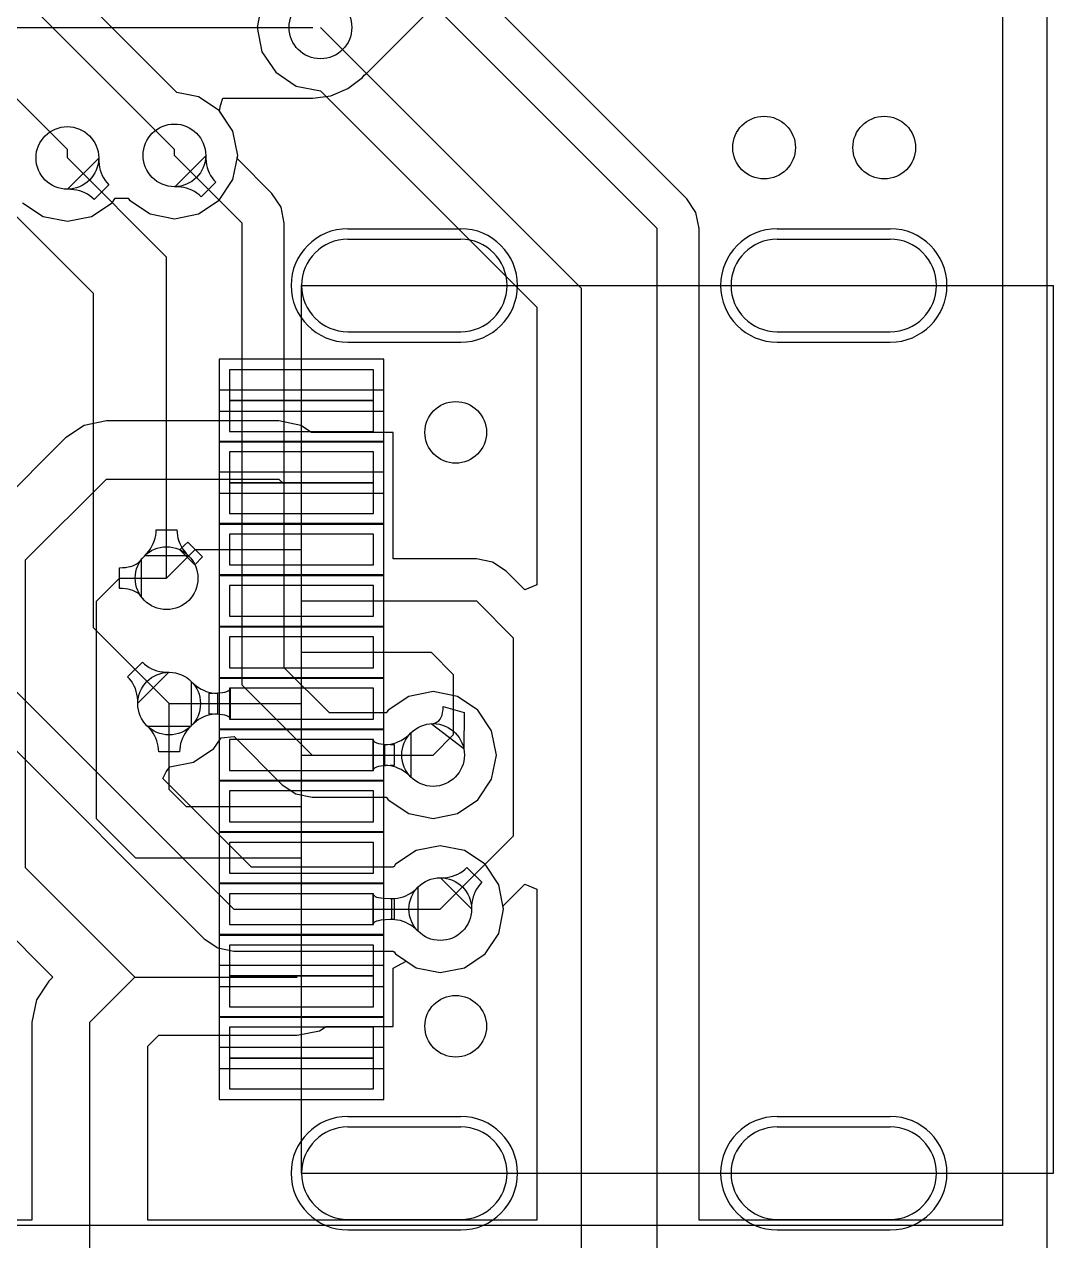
# Model space of a CAD drawing. Header units: millimetres. Extents: x 36 to 139, y 37 to 145.
# Drawn here: x 128.89 to 138.91, y 74.24 to 86.07 of the extents above; entities that cross this region are included whole.
import ezdxf

# ---------------------------------------------------------------- set-up
doc = ezdxf.new("R2010")
doc.units = ezdxf.units.MM
for name, color, linetype in [('BottomLayer', 5, 'Continuous'), ('BottomSolder', 6, 'Continuous'), ('KeepOutLayer', 6, 'Continuous'), ('MultiLayer', 9, 'Continuous'), ('TopLayer', 1, 'Continuous'), ('TopOverlay', 2, 'Continuous'), ('TopPaste', 8, 'Continuous'), ('TopSolder', 216, 'Continuous')]:
    doc.layers.add(name, color=color, linetype=linetype)

# ---------------------------------------------------------------- blocks, each defined once
blk = doc.blocks.new('TYPE_C3_0_18')
at = {"layer": 'BottomLayer'}
for p, q in [((-4.77, -0.45), (-4.77, -1.55)), ((-3.87, -0.45), (-3.87, -1.55)), ((3.87, -0.45), (3.87, -1.55)), ((4.77, -0.45), (4.77, -1.55)), ((-4.77, -4.63), (-4.77, -5.73)), ((-3.87, -4.63), (-3.87, -5.73)), ((3.87, -4.63), (3.87, -5.73)), ((4.77, -4.63), (4.77, -5.73))]:
    blk.add_line(p, q, dxfattribs=at)
for centre, start, end in [((-4.32, -0.45), 0, 180), ((4.32, -0.45), 0, 180), ((-4.32, -1.55), 180, 0), ((4.32, -1.55), 180, 0), ((-4.32, -4.63), 0, 180), ((4.32, -4.63), 0, 180), ((-4.32, -5.73), 180, 0), ((4.32, -5.73), 180, 0)]:
    blk.add_arc(centre, 0.45, start, end, dxfattribs=at)
at = {"layer": 'BottomSolder'}
for p, q in [((-4.872, -0.45), (-4.872, -1.55)), ((-3.768, -0.45), (-3.768, -1.55)), ((3.768, -0.45), (3.768, -1.55)), ((4.872, -0.45), (4.872, -1.55)), ((-4.872, -4.63), (-4.872, -5.73)), ((-3.768, -4.63), (-3.768, -5.73)), ((3.768, -4.63), (3.768, -5.73)), ((4.872, -4.63), (4.872, -5.73))]:
    blk.add_line(p, q, dxfattribs=at)
for centre, start, end in [((-4.32, -0.45), 0, 180), ((4.32, -0.45), 0, 180), ((-4.32, -1.55), 180, 0), ((4.32, -1.55), 180, 0), ((-4.32, -4.63), 0, 180), ((4.32, -4.63), 0, 180), ((-4.32, -5.73), 180, 0), ((4.32, -5.73), 180, 0)]:
    blk.add_arc(centre, 0.552, start, end, dxfattribs=at)
at = {"layer": 'KeepOutLayer'}
for centre in [(-2.89, -1.5), (2.89, -1.5)]:
    blk.add_circle(centre, 0.3, dxfattribs=at)
at = {"layer": 'MultiLayer'}
for p, q in [((-4.77, -0.45), (-4.77, -1.55)), ((-3.87, -0.45), (-3.87, -1.55)), ((3.87, -0.45), (3.87, -1.55)), ((4.77, -0.45), (4.77, -1.55)), ((-4.77, -4.63), (-4.77, -5.73)), ((-3.87, -4.63), (-3.87, -5.73)), ((3.87, -4.63), (3.87, -5.73)), ((4.77, -4.63), (4.77, -5.73))]:
    blk.add_line(p, q, dxfattribs=at)
for centre, start, end in [((-4.32, -0.45), 0, 180), ((4.32, -0.45), 0, 180), ((-4.32, -1.55), 180, 0), ((4.32, -1.55), 180, 0), ((-4.32, -4.63), 0, 180), ((4.32, -4.63), 0, 180), ((-4.32, -5.73), 180, 0), ((4.32, -5.73), 180, 0)]:
    blk.add_arc(centre, 0.45, start, end, dxfattribs=at)
at = {"layer": 'TopLayer'}
for p, q in [((-3.2, 0.7), (-3.5, 0.7)), ((-3.5, 0.7), (-3.5, -0.7)), ((-2.9, 0.7), (-3.2, 0.7)), ((-3.2, 0.7), (-3.2, -0.7)), ((-3.2, -0.7), (-3.2, 0.7)), ((-2.9, -0.7), (-2.9, 0.7)), ((-2.4, 0.7), (-2.7, 0.7)), ((-2.7, 0.7), (-2.7, -0.7)), ((-2.1, 0.7), (-2.4, 0.7)), ((-2.4, 0.7), (-2.4, -0.7)), ((-2.4, -0.7), (-2.4, 0.7)), ((-2.1, -0.7), (-2.1, 0.7)), ((-1.6, 0.7), (-1.9, 0.7)), ((-1.9, 0.7), (-1.9, -0.7)), ((-1.6, -0.7), (-1.6, 0.7)), ((-1.1, 0.7), (-1.4, 0.7)), ((-1.4, 0.7), (-1.4, -0.7)), ((-1.1, -0.7), (-1.1, 0.7)), ((-0.6, 0.7), (-0.9, 0.7)), ((-0.9, 0.7), (-0.9, -0.7)), ((-0.6, -0.7), (-0.6, 0.7)), ((-0.1, 0.7), (-0.4, 0.7)), ((-0.4, 0.7), (-0.4, -0.7)), ((-0.1, -0.7), (-0.1, 0.7)), ((0.4, 0.7), (0.1, 0.7)), ((0.1, 0.7), (0.1, -0.7)), ((0.4, -0.7), (0.4, 0.7)), ((0.9, 0.7), (0.6, 0.7)), ((0.6, 0.7), (0.6, -0.7)), ((0.9, -0.7), (0.9, 0.7)), ((1.4, 0.7), (1.1, 0.7)), ((1.1, 0.7), (1.1, -0.7)), ((1.4, -0.7), (1.4, 0.7)), ((1.9, 0.7), (1.6, 0.7)), ((1.6, 0.7), (1.6, -0.7)), ((1.9, -0.7), (1.9, 0.7)), ((2.4, 0.7), (2.1, 0.7)), ((2.1, 0.7), (2.1, -0.7)), ((2.7, 0.7), (2.4, 0.7)), ((2.4, 0.7), (2.4, -0.7)), ((2.4, -0.7), (2.4, 0.7)), ((2.7, -0.7), (2.7, 0.7)), ((3.2, 0.7), (2.9, 0.7)), ((2.9, 0.7), (2.9, -0.7)), ((3.5, 0.7), (3.2, 0.7)), ((3.2, 0.7), (3.2, -0.7)), ((3.2, -0.7), (3.2, 0.7)), ((3.5, -0.7), (3.5, 0.7)), ((-4.77, -0.45), (-4.77, -1.55)), ((-3.87, -0.45), (-3.87, -1.55)), ((3.87, -0.45), (3.87, -1.55)), ((4.77, -0.45), (4.77, -1.55)), ((-3.5, -0.7), (-3.2, -0.7)), ((-3.2, -0.7), (-2.9, -0.7)), ((-2.7, -0.7), (-2.4, -0.7)), ((-2.4, -0.7), (-2.1, -0.7)), ((-1.9, -0.7), (-1.6, -0.7)), ((-1.4, -0.7), (-1.1, -0.7)), ((-0.9, -0.7), (-0.6, -0.7)), ((-0.4, -0.7), (-0.1, -0.7)), ((0.1, -0.7), (0.4, -0.7)), ((0.6, -0.7), (0.9, -0.7)), ((1.1, -0.7), (1.4, -0.7)), ((1.6, -0.7), (1.9, -0.7)), ((2.1, -0.7), (2.4, -0.7)), ((2.4, -0.7), (2.7, -0.7)), ((2.9, -0.7), (3.2, -0.7)), ((3.2, -0.7), (3.5, -0.7)), ((-4.77, -4.63), (-4.77, -5.73)), ((-3.87, -4.63), (-3.87, -5.73)), ((3.87, -4.63), (3.87, -5.73)), ((4.77, -4.63), (4.77, -5.73))]:
    blk.add_line(p, q, dxfattribs=at)
for centre, start, end in [((-4.32, -0.45), 0, 180), ((4.32, -0.45), 0, 180), ((-4.32, -1.55), 180, 0), ((4.32, -1.55), 180, 0), ((-4.32, -4.63), 0, 180), ((4.32, -4.63), 0, 180), ((-4.32, -5.73), 180, 0), ((4.32, -5.73), 180, 0)]:
    blk.add_arc(centre, 0.45, start, end, dxfattribs=at)
at = {"layer": 'TopOverlay'}
for p, q in [((-4.32, 0), (-4.32, -7.32)), ((-4.32, 0), (4.32, 0)), ((4.32, 0), (4.32, -7.32)), ((-4.32, -7.32), (4.32, -7.32))]:
    blk.add_line(p, q, dxfattribs=at)
at = {"layer": 'TopPaste'}
for p, q in [((-3.2, 0.7), (-3.5, 0.7)), ((-3.5, 0.7), (-3.5, -0.7)), ((-2.9, 0.7), (-3.2, 0.7)), ((-3.2, 0.7), (-3.2, -0.7)), ((-3.2, -0.7), (-3.2, 0.7)), ((-2.9, -0.7), (-2.9, 0.7)), ((-2.4, 0.7), (-2.7, 0.7)), ((-2.7, 0.7), (-2.7, -0.7)), ((-2.1, 0.7), (-2.4, 0.7)), ((-2.4, 0.7), (-2.4, -0.7)), ((-2.4, -0.7), (-2.4, 0.7)), ((-2.1, -0.7), (-2.1, 0.7)), ((-1.6, 0.7), (-1.9, 0.7)), ((-1.9, 0.7), (-1.9, -0.7)), ((-1.6, -0.7), (-1.6, 0.7)), ((-1.1, 0.7), (-1.4, 0.7)), ((-1.4, 0.7), (-1.4, -0.7)), ((-1.1, -0.7), (-1.1, 0.7)), ((-0.6, 0.7), (-0.9, 0.7)), ((-0.9, 0.7), (-0.9, -0.7)), ((-0.6, -0.7), (-0.6, 0.7)), ((-0.1, 0.7), (-0.4, 0.7)), ((-0.4, 0.7), (-0.4, -0.7)), ((-0.1, -0.7), (-0.1, 0.7)), ((0.4, 0.7), (0.1, 0.7)), ((0.1, 0.7), (0.1, -0.7)), ((0.4, -0.7), (0.4, 0.7)), ((0.9, 0.7), (0.6, 0.7)), ((0.6, 0.7), (0.6, -0.7)), ((0.9, -0.7), (0.9, 0.7)), ((1.4, 0.7), (1.1, 0.7)), ((1.1, 0.7), (1.1, -0.7)), ((1.4, -0.7), (1.4, 0.7)), ((1.9, 0.7), (1.6, 0.7)), ((1.6, 0.7), (1.6, -0.7)), ((1.9, -0.7), (1.9, 0.7)), ((2.4, 0.7), (2.1, 0.7)), ((2.1, 0.7), (2.1, -0.7)), ((2.7, 0.7), (2.4, 0.7)), ((2.4, 0.7), (2.4, -0.7)), ((2.4, -0.7), (2.4, 0.7)), ((2.7, -0.7), (2.7, 0.7)), ((3.2, 0.7), (2.9, 0.7)), ((2.9, 0.7), (2.9, -0.7)), ((3.5, 0.7), (3.2, 0.7)), ((3.2, 0.7), (3.2, -0.7)), ((3.2, -0.7), (3.2, 0.7)), ((3.5, -0.7), (3.5, 0.7)), ((-3.5, -0.7), (-3.2, -0.7)), ((-3.2, -0.7), (-2.9, -0.7)), ((-2.7, -0.7), (-2.4, -0.7)), ((-2.4, -0.7), (-2.1, -0.7)), ((-1.9, -0.7), (-1.6, -0.7)), ((-1.4, -0.7), (-1.1, -0.7)), ((-0.9, -0.7), (-0.6, -0.7)), ((-0.4, -0.7), (-0.1, -0.7)), ((0.1, -0.7), (0.4, -0.7)), ((0.6, -0.7), (0.9, -0.7)), ((1.1, -0.7), (1.4, -0.7)), ((1.6, -0.7), (1.9, -0.7)), ((2.1, -0.7), (2.4, -0.7)), ((2.4, -0.7), (2.7, -0.7)), ((2.9, -0.7), (3.2, -0.7)), ((3.2, -0.7), (3.5, -0.7))]:
    blk.add_line(p, q, dxfattribs=at)
at = {"layer": 'TopSolder'}
for p, q in [((-3.098, 0.802), (-3.602, 0.802)), ((-3.602, 0.802), (-3.602, -0.802)), ((-2.798, 0.802), (-3.302, 0.802)), ((-3.302, 0.802), (-3.302, -0.802)), ((-3.098, -0.802), (-3.098, 0.802)), ((-2.298, 0.802), (-2.802, 0.802)), ((-2.802, 0.802), (-2.802, -0.802)), ((-2.798, -0.802), (-2.798, 0.802)), ((-1.998, 0.802), (-2.502, 0.802)), ((-2.502, 0.802), (-2.502, -0.802)), ((-2.298, -0.802), (-2.298, 0.802)), ((-1.498, 0.802), (-2.002, 0.802)), ((-2.002, 0.802), (-2.002, -0.802)), ((-1.998, -0.802), (-1.998, 0.802)), ((-0.998, 0.802), (-1.502, 0.802)), ((-1.502, 0.802), (-1.502, -0.802)), ((-1.498, -0.802), (-1.498, 0.802)), ((-0.498, 0.802), (-1.002, 0.802)), ((-1.002, 0.802), (-1.002, -0.802)), ((-0.998, -0.802), (-0.998, 0.802)), ((0.002, 0.802), (-0.502, 0.802)), ((-0.502, 0.802), (-0.502, -0.802)), ((-0.498, -0.802), (-0.498, 0.802)), ((0.502, 0.802), (-0.002, 0.802)), ((-0.002, 0.802), (-0.002, -0.802)), ((0.002, -0.802), (0.002, 0.802)), ((1.002, 0.802), (0.498, 0.802)), ((0.498, 0.802), (0.498, -0.802)), ((0.502, -0.802), (0.502, 0.802)), ((1.502, 0.802), (0.998, 0.802)), ((0.998, 0.802), (0.998, -0.802)), ((1.002, -0.802), (1.002, 0.802)), ((2.002, 0.802), (1.498, 0.802)), ((1.498, 0.802), (1.498, -0.802)), ((1.502, -0.802), (1.502, 0.802)), ((2.502, 0.802), (1.998, 0.802)), ((1.998, 0.802), (1.998, -0.802)), ((2.002, -0.802), (2.002, 0.802)), ((2.802, 0.802), (2.298, 0.802)), ((2.298, 0.802), (2.298, -0.802)), ((2.502, -0.802), (2.502, 0.802)), ((3.302, 0.802), (2.798, 0.802)), ((2.798, 0.802), (2.798, -0.802)), ((2.802, -0.802), (2.802, 0.802)), ((3.602, 0.802), (3.098, 0.802)), ((3.098, 0.802), (3.098, -0.802)), ((3.302, -0.802), (3.302, 0.802)), ((3.602, -0.802), (3.602, 0.802)), ((-4.872, -0.45), (-4.872, -1.55)), ((-3.768, -0.45), (-3.768, -1.55)), ((3.768, -0.45), (3.768, -1.55)), ((4.872, -0.45), (4.872, -1.55)), ((-3.602, -0.802), (-3.098, -0.802)), ((-3.302, -0.802), (-2.798, -0.802)), ((-2.802, -0.802), (-2.298, -0.802)), ((-2.502, -0.802), (-1.998, -0.802)), ((-2.002, -0.802), (-1.498, -0.802)), ((-1.502, -0.802), (-0.998, -0.802)), ((-1.002, -0.802), (-0.498, -0.802)), ((-0.502, -0.802), (0.002, -0.802)), ((-0.002, -0.802), (0.502, -0.802)), ((0.498, -0.802), (1.002, -0.802)), ((0.998, -0.802), (1.502, -0.802)), ((1.498, -0.802), (2.002, -0.802)), ((1.998, -0.802), (2.502, -0.802)), ((2.298, -0.802), (2.802, -0.802)), ((2.798, -0.802), (3.302, -0.802)), ((3.098, -0.802), (3.602, -0.802)), ((-4.872, -4.63), (-4.872, -5.73)), ((-3.768, -4.63), (-3.768, -5.73)), ((3.768, -4.63), (3.768, -5.73)), ((4.872, -4.63), (4.872, -5.73))]:
    blk.add_line(p, q, dxfattribs=at)
for centre, start, end in [((-4.32, -0.45), 0, 180), ((4.32, -0.45), 0, 180), ((-4.32, -1.55), 180, 0), ((4.32, -1.55), 180, 0), ((-4.32, -4.63), 0, 180), ((4.32, -4.63), 0, 180), ((-4.32, -5.73), 180, 0), ((4.32, -5.73), 180, 0)]:
    blk.add_arc(centre, 0.552, start, end, dxfattribs=at)

msp = doc.modelspace()

# ---------------------------------------------------------------- linework, layer by layer
at = {"layer": 'BottomLayer'}
for p, q in [((138.413, 92.292), (138.413, 74.385)), ((132.223, 85.596), (134.09, 87.463)), ((123.342, 86.044), (131.699, 86.044)), ((132.201, 85.579), (132.223, 85.596)), ((132.042, 85.449), (132.185, 85.558)), ((132.185, 85.558), (132.201, 85.579)), ((130.803, 85.283), (130.825, 85.357)), ((130.825, 85.357), (131.699, 85.357)), ((131.699, 85.357), (131.877, 85.38)), ((131.877, 85.38), (132.042, 85.449)), ((130.792, 85.23), (130.803, 85.283)), ((130.923, 85.035), (130.792, 85.23)), ((130.969, 84.799), (130.923, 85.035)), ((128.245, 84.774), (129.565, 83.453)), ((129.311, 84.774), (130.277, 83.808)), ((129.314, 84.469), (129.616, 84.771)), ((129.616, 84.771), (129.617, 84.74)), ((130.353, 84.799), (131.013, 84.139)), ((130.356, 84.494), (130.658, 84.796)), ((130.658, 84.796), (130.658, 84.765)), ((130.658, 84.765), (130.661, 84.736)), ((130.965, 84.775), (130.969, 84.799)), ((130.965, 84.77), (130.965, 84.775)), ((130.966, 84.766), (130.965, 84.77)), ((130.967, 84.764), (130.966, 84.766)), ((131.303, 84.428), (130.967, 84.764)), ((130.967, 84.764), (130.967, 84.764)), ((129.617, 84.74), (129.62, 84.71)), ((129.62, 84.71), (129.624, 84.682)), ((129.624, 84.682), (129.631, 84.654)), ((129.631, 84.654), (129.64, 84.628)), ((130.661, 84.736), (130.666, 84.707)), ((130.666, 84.707), (130.673, 84.68)), ((130.673, 84.68), (130.682, 84.653)), ((130.682, 84.653), (130.693, 84.628)), ((129.64, 84.628), (129.651, 84.603)), ((129.651, 84.603), (129.664, 84.579)), ((129.664, 84.579), (129.679, 84.556)), ((129.679, 84.556), (129.697, 84.534)), ((129.697, 84.534), (129.716, 84.513)), ((130.757, 84.538), (130.613, 84.395)), ((130.693, 84.628), (130.706, 84.604)), ((130.706, 84.604), (130.721, 84.581)), ((130.721, 84.581), (130.738, 84.559)), ((130.738, 84.559), (130.757, 84.538)), ((129.345, 84.468), (129.314, 84.469)), ((129.375, 84.465), (129.345, 84.468)), ((129.403, 84.461), (129.375, 84.465)), ((129.431, 84.454), (129.403, 84.461)), ((129.457, 84.445), (129.431, 84.454)), ((129.482, 84.434), (129.457, 84.445)), ((129.506, 84.421), (129.482, 84.434)), ((129.529, 84.406), (129.506, 84.421)), ((129.716, 84.513), (129.572, 84.369)), ((130.387, 84.494), (130.356, 84.494)), ((130.416, 84.491), (130.387, 84.494)), ((130.445, 84.486), (130.416, 84.491)), ((130.472, 84.479), (130.445, 84.486)), ((130.498, 84.47), (130.472, 84.479)), ((130.524, 84.459), (130.498, 84.47)), ((130.548, 84.446), (130.524, 84.459)), ((130.571, 84.431), (130.548, 84.446)), ((130.593, 84.414), (130.571, 84.431)), ((130.613, 84.395), (130.593, 84.414)), ((131.392, 84.295), (131.303, 84.428)), ((129.551, 84.388), (129.529, 84.406)), ((129.572, 84.369), (129.551, 84.388)), ((131.423, 84.139), (131.392, 84.295)), ((131.013, 79.643), (131.013, 84.139)), ((131.423, 79.812), (131.423, 84.139)), ((130.277, 80.684), (130.277, 83.808)), ((129.565, 80.2), (129.565, 83.453)), ((130.165, 81.072), (130.171, 81.099)), ((130.171, 81.099), (130.174, 81.126)), ((130.174, 81.126), (130.175, 81.154)), ((130.175, 81.154), (130.378, 81.154)), ((130.378, 81.154), (130.379, 81.126)), ((130.379, 81.126), (130.383, 81.099)), ((130.383, 81.099), (130.388, 81.072)), ((130.12, 80.971), (130.135, 80.995)), ((130.135, 80.995), (130.147, 81.02)), ((130.147, 81.02), (130.157, 81.045)), ((130.157, 81.045), (130.165, 81.072)), ((130.388, 81.072), (130.396, 81.045)), ((130.396, 81.045), (130.406, 81.02)), ((130.406, 81.02), (130.418, 80.995)), ((130.418, 80.995), (130.433, 80.971)), ((130.063, 80.902), (130.084, 80.924)), ((130.49, 80.902), (130.063, 80.902)), ((130.084, 80.924), (130.103, 80.947)), ((130.103, 80.947), (130.12, 80.971)), ((130.433, 80.971), (130.45, 80.947)), ((130.45, 80.947), (130.469, 80.924)), ((130.469, 80.924), (130.49, 80.902)), ((129.565, 80.2), (130.302, 79.463)), ((129.898, 79.724), (130.041, 79.867)), ((130.041, 79.867), (130.062, 79.848)), ((130.062, 79.848), (130.084, 79.831)), ((130.084, 79.831), (130.107, 79.816)), ((130.107, 79.816), (130.131, 79.803)), ((130.131, 79.803), (130.156, 79.792)), ((130.156, 79.792), (130.183, 79.783)), ((131.863, 79.372), (131.423, 79.812)), ((129.917, 79.703), (129.898, 79.724)), ((129.934, 79.681), (129.917, 79.703)), ((129.949, 79.658), (129.934, 79.681)), ((130.299, 79.768), (129.997, 79.466)), ((130.183, 79.783), (130.21, 79.776)), ((130.21, 79.776), (130.239, 79.771)), ((130.239, 79.771), (130.268, 79.768)), ((130.268, 79.768), (130.299, 79.768)), ((128.778, 79.617), (130.932, 77.463)), ((129.962, 79.634), (129.949, 79.658)), ((129.973, 79.609), (129.962, 79.634)), ((129.982, 79.582), (129.973, 79.609)), ((129.989, 79.555), (129.982, 79.582)), ((129.994, 79.526), (129.989, 79.555)), ((131.013, 79.643), (131.693, 78.963)), ((132.871, 79.58), (132.635, 79.533)), ((133.107, 79.533), (132.871, 79.58)), ((129.997, 79.497), (129.994, 79.526)), ((129.997, 79.466), (129.997, 79.497)), ((132.635, 79.533), (132.435, 79.399)), ((133.307, 79.399), (133.107, 79.533)), ((128.488, 79.328), (130.643, 77.173)), ((132.411, 79.372), (131.863, 79.372)), ((132.413, 79.374), (132.411, 79.373)), ((132.411, 79.373), (132.411, 79.372)), ((132.417, 79.376), (132.413, 79.374)), ((132.421, 79.379), (132.417, 79.376)), ((132.435, 79.399), (132.421, 79.379)), ((133.44, 79.199), (133.307, 79.399)), ((133.487, 78.963), (133.44, 79.199)), ((130.738, 79.027), (130.807, 79.131)), ((130.807, 79.131), (130.934, 79.143)), ((130.934, 79.143), (131.403, 78.673)), ((132.483, 79.075), (132.509, 79.082)), ((132.509, 79.082), (132.535, 79.093)), ((132.535, 79.093), (132.56, 79.105)), ((132.56, 79.105), (132.584, 79.119)), ((132.584, 79.119), (132.608, 79.136)), ((132.608, 79.136), (132.631, 79.155)), ((132.631, 79.155), (132.653, 79.176)), ((132.653, 79.176), (132.653, 78.75)), ((130.538, 78.893), (130.738, 79.027)), ((131.693, 78.963), (132.871, 78.963)), ((132.4, 79.065), (132.429, 79.066)), ((132.4, 78.861), (132.4, 79.065)), ((132.429, 79.066), (132.456, 79.069)), ((132.456, 79.069), (132.483, 79.075)), ((133.44, 78.727), (133.487, 78.963)), ((130.273, 78.798), (130.307, 78.847)), ((130.307, 78.847), (130.538, 78.893)), ((132.429, 78.86), (132.4, 78.861)), ((132.456, 78.857), (132.429, 78.86)), ((132.483, 78.851), (132.456, 78.857)), ((132.509, 78.844), (132.483, 78.851)), ((132.535, 78.833), (132.509, 78.844)), ((130.24, 78.735), (130.273, 78.798)), ((131.102, 77.872), (130.24, 78.735)), ((132.56, 78.821), (132.535, 78.833)), ((132.584, 78.807), (132.56, 78.821)), ((132.608, 78.79), (132.584, 78.807)), ((132.631, 78.771), (132.608, 78.79)), ((132.653, 78.75), (132.631, 78.771)), ((133.307, 78.527), (133.44, 78.727)), ((131.403, 78.673), (131.536, 78.585)), ((131.536, 78.585), (131.693, 78.554)), ((131.693, 78.554), (132.411, 78.554)), ((132.411, 78.554), (132.411, 78.553)), ((132.411, 78.553), (132.413, 78.552)), ((132.413, 78.552), (132.417, 78.55)), ((132.417, 78.55), (132.421, 78.547)), ((132.421, 78.547), (132.435, 78.527)), ((132.435, 78.527), (132.635, 78.393)), ((133.107, 78.393), (133.307, 78.527)), ((132.635, 78.393), (132.871, 78.346)), ((132.871, 78.346), (133.107, 78.393)), ((132.705, 78.033), (132.505, 77.899)), ((132.941, 78.08), (132.705, 78.033)), ((133.177, 78.033), (132.941, 78.08)), ((133.377, 77.899), (133.177, 78.033)), ((132.505, 77.899), (132.491, 77.879)), ((133.511, 77.699), (133.377, 77.899)), ((132.481, 77.872), (131.102, 77.872)), ((132.484, 77.874), (132.481, 77.873)), ((132.481, 77.873), (132.481, 77.872)), ((132.487, 77.876), (132.484, 77.874)), ((132.491, 77.879), (132.487, 77.876)), ((132.701, 77.655), (132.723, 77.676)), ((132.723, 77.676), (132.723, 77.25)), ((133.557, 77.463), (133.511, 77.699)), ((132.471, 77.565), (132.499, 77.566)), ((132.471, 77.361), (132.471, 77.565)), ((132.499, 77.566), (132.526, 77.569)), ((132.526, 77.569), (132.553, 77.575)), ((132.553, 77.575), (132.58, 77.582)), ((132.58, 77.582), (132.605, 77.593)), ((132.605, 77.593), (132.63, 77.605)), ((132.63, 77.605), (132.654, 77.619)), ((132.654, 77.619), (132.678, 77.636)), ((132.678, 77.636), (132.701, 77.655)), ((130.932, 77.463), (132.941, 77.463)), ((133.511, 77.227), (133.557, 77.463)), ((132.499, 77.36), (132.471, 77.361)), ((132.526, 77.357), (132.499, 77.36)), ((132.553, 77.351), (132.526, 77.357)), ((132.58, 77.344), (132.553, 77.351)), ((132.605, 77.333), (132.58, 77.344)), ((132.63, 77.321), (132.605, 77.333)), ((132.654, 77.307), (132.63, 77.321)), ((132.678, 77.29), (132.654, 77.307)), ((132.701, 77.271), (132.678, 77.29)), ((132.723, 77.25), (132.701, 77.271)), ((133.377, 77.027), (133.511, 77.227)), ((130.643, 77.173), (130.776, 77.085)), ((130.776, 77.085), (130.932, 77.054)), ((130.932, 77.054), (132.481, 77.054)), ((132.481, 77.054), (132.481, 77.053)), ((132.481, 77.053), (132.484, 77.052)), ((132.484, 77.052), (132.487, 77.05)), ((132.487, 77.05), (132.491, 77.047)), ((132.491, 77.047), (132.505, 77.027)), ((132.505, 77.027), (132.705, 76.893)), ((133.177, 76.893), (133.377, 77.027)), ((132.705, 76.893), (132.941, 76.846)), ((132.941, 76.846), (133.177, 76.893)), ((138.413, 74.385), (123.52, 74.385))]:
    msp.add_line(p, q, dxfattribs=at)
for centre in [(131.775, 86.044), (136.093, 84.875), (137.262, 84.875), (129.311, 84.774), (130.353, 84.799), (130.277, 80.684), (130.302, 79.463), (132.871, 78.963), (132.941, 77.463)]:
    msp.add_circle(centre, 0.305, dxfattribs=at)
at = {"layer": 'KeepOutLayer'}
msp.add_line((138.848, 44.921), (138.848, 129.921), dxfattribs=at)
at = {"layer": 'MultiLayer'}
for centre in [(131.775, 86.044), (136.093, 84.875), (137.262, 84.875), (129.311, 84.774), (130.353, 84.799), (130.277, 80.684), (130.302, 79.463), (132.871, 78.963), (132.941, 77.463)]:
    msp.add_circle(centre, 0.305, dxfattribs=at)
at = {"layer": 'TopLayer'}
for p, q in [((138.413, 89.852), (138.413, 74.437)), ((135.341, 84.377), (132.37, 87.349)), ((132.08, 87.06), (135.052, 84.088)), ((128.68, 86.53), (130.353, 84.857)), ((130.378, 85.411), (129.256, 86.533)), ((131.205, 86.28), (131.159, 86.044)), ((128.125, 86.044), (129.311, 84.857)), ((131.159, 86.044), (131.205, 85.808)), ((131.775, 86.044), (134.315, 83.504)), ((131.205, 85.808), (131.339, 85.608)), ((131.339, 85.608), (131.539, 85.474)), ((131.539, 85.474), (131.775, 85.427)), ((130.589, 85.369), (130.378, 85.411)), ((130.789, 85.235), (130.589, 85.369)), ((131.775, 85.427), (131.776, 85.427)), ((131.776, 85.427), (133.88, 83.323)), ((130.923, 85.035), (130.789, 85.235)), ((130.969, 84.799), (130.923, 85.035)), ((129.311, 84.774), (129.311, 84.857)), ((130.353, 84.799), (130.353, 84.857)), ((130.923, 84.563), (130.969, 84.799)), ((130.789, 84.363), (130.923, 84.563)), ((128.875, 84.338), (129.075, 84.204)), ((129.547, 84.204), (129.747, 84.338)), ((129.747, 84.338), (129.777, 84.382)), ((129.777, 84.382), (129.904, 84.382)), ((129.904, 84.382), (129.917, 84.363)), ((129.917, 84.363), (130.117, 84.229)), ((130.589, 84.229), (130.789, 84.363)), ((135.43, 84.244), (135.341, 84.377)), ((129.075, 84.204), (129.311, 84.157)), ((129.311, 84.157), (129.547, 84.204)), ((130.117, 84.229), (130.353, 84.182)), ((130.353, 84.182), (130.589, 84.229)), ((135.461, 84.088), (135.43, 84.244)), ((135.052, 72.556), (135.052, 84.088)), ((135.461, 74.437), (135.461, 84.088)), ((134.315, 72.34), (134.315, 83.504)), ((133.88, 83.323), (133.88, 80.62)), ((129.476, 82.171), (129.293, 82.049)), ((129.692, 82.214), (129.476, 82.171)), ((131.369, 82.214), (129.692, 82.214)), ((129.692, 82.214), (129.692, 82.214)), ((131.585, 82.171), (131.369, 82.214)), ((131.369, 82.214), (131.369, 82.214)), ((131.686, 82.103), (131.585, 82.171)), ((129.293, 82.049), (128.506, 81.261)), ((129.293, 82.049), (129.293, 82.049)), ((132.482, 82.103), (131.686, 82.103)), ((132.482, 80.872), (132.482, 82.103)), ((128.905, 80.862), (129.692, 81.649)), ((129.692, 81.649), (131.369, 81.649)), ((131.369, 81.649), (131.42, 81.599)), ((130.413, 80.967), (130.456, 81.008)), ((130.456, 81.008), (130.484, 81.035)), ((130.484, 81.035), (130.627, 80.891)), ((128.905, 77.865), (128.905, 80.862)), ((130.017, 80.848), (130.029, 80.862)), ((130.029, 80.862), (130.029, 80.506)), ((130.277, 80.684), (130.555, 80.963)), ((130.553, 80.813), (130.405, 80.961)), ((130.405, 80.961), (130.407, 80.961)), ((130.407, 80.961), (130.409, 80.963)), ((130.409, 80.963), (130.413, 80.967)), ((130.627, 80.891), (130.553, 80.813)), ((130.555, 80.963), (131.591, 80.963)), ((133.292, 80.872), (132.482, 80.872)), ((133.448, 80.841), (133.292, 80.872)), ((129.819, 80.786), (129.849, 80.787)), ((129.819, 80.583), (129.819, 80.786)), ((129.849, 80.787), (129.877, 80.789)), ((129.877, 80.789), (129.903, 80.793)), ((129.903, 80.793), (129.927, 80.798)), ((129.927, 80.798), (129.949, 80.805)), ((129.949, 80.805), (129.969, 80.813)), ((129.969, 80.813), (129.987, 80.823)), ((129.987, 80.823), (130.003, 80.835)), ((130.003, 80.835), (130.017, 80.848)), ((133.581, 80.753), (133.448, 80.841)), ((133.763, 80.571), (133.581, 80.753)), ((129.596, 80.46), (129.819, 80.684)), ((129.819, 80.684), (130.277, 80.684)), ((133.88, 80.62), (133.763, 80.571)), ((129.849, 80.582), (129.819, 80.583)), ((129.877, 80.58), (129.849, 80.582)), ((129.903, 80.576), (129.877, 80.58)), ((129.927, 80.57), (129.903, 80.576)), ((129.949, 80.564), (129.927, 80.57)), ((129.969, 80.555), (129.949, 80.564)), ((129.987, 80.545), (129.969, 80.555)), ((130.003, 80.534), (129.987, 80.545)), ((130.017, 80.521), (130.003, 80.534)), ((130.029, 80.506), (130.017, 80.521)), ((129.596, 78.343), (129.596, 80.46)), ((131.591, 80.463), (133.292, 80.463)), ((133.292, 80.463), (133.655, 80.1)), ((133.655, 78.177), (133.655, 80.1)), ((131.591, 79.963), (132.852, 79.963)), ((132.852, 79.963), (133.071, 79.744)), ((130.52, 79.25), (130.52, 79.676)), ((130.52, 79.676), (130.542, 79.655)), ((133.071, 79.163), (133.071, 79.744)), ((130.542, 79.655), (130.565, 79.636)), ((130.565, 79.636), (130.588, 79.619)), ((130.588, 79.619), (130.613, 79.605)), ((130.613, 79.605), (130.638, 79.593)), ((130.638, 79.593), (130.663, 79.582)), ((130.663, 79.582), (130.689, 79.575)), ((130.689, 79.575), (130.716, 79.569)), ((130.691, 79.361), (130.691, 79.565)), ((130.691, 79.565), (130.73, 79.565)), ((130.716, 79.569), (130.744, 79.566)), ((130.73, 79.565), (130.821, 79.572)), ((130.744, 79.566), (130.772, 79.565)), ((130.772, 79.565), (130.772, 79.361)), ((130.821, 79.572), (130.844, 79.576)), ((130.844, 79.576), (130.862, 79.581)), ((130.862, 79.581), (130.876, 79.587)), ((130.876, 79.587), (130.886, 79.594)), ((130.886, 79.594), (130.893, 79.601)), ((130.893, 79.601), (130.895, 79.61)), ((130.895, 79.61), (130.895, 79.316)), ((130.302, 78.627), (130.302, 79.463)), ((130.302, 79.463), (131.591, 79.463)), ((132.968, 79.404), (132.969, 79.434)), ((132.969, 79.434), (133.172, 79.376)), ((130.613, 79.321), (130.588, 79.307)), ((130.638, 79.333), (130.613, 79.321)), ((130.663, 79.344), (130.638, 79.333)), ((130.689, 79.351), (130.663, 79.344)), ((130.716, 79.357), (130.689, 79.351)), ((130.73, 79.361), (130.691, 79.361)), ((130.744, 79.36), (130.716, 79.357)), ((130.795, 79.357), (130.73, 79.361)), ((130.772, 79.361), (130.744, 79.36)), ((130.821, 79.354), (130.795, 79.357)), ((130.844, 79.35), (130.821, 79.354)), ((130.862, 79.345), (130.844, 79.35)), ((130.876, 79.339), (130.862, 79.345)), ((130.886, 79.332), (130.876, 79.339)), ((130.893, 79.325), (130.886, 79.332)), ((130.895, 79.316), (130.893, 79.325)), ((132.94, 79.313), (132.95, 79.331)), ((132.95, 79.331), (132.959, 79.352)), ((132.959, 79.352), (132.964, 79.376)), ((132.964, 79.376), (132.968, 79.404)), ((133.172, 79.376), (133.17, 79.022)), ((130.11, 79.223), (130.089, 79.245)), ((130.089, 79.245), (130.515, 79.245)), ((130.129, 79.2), (130.11, 79.223)), ((130.146, 79.177), (130.129, 79.2)), ((130.475, 79.2), (130.458, 79.177)), ((130.494, 79.223), (130.475, 79.2)), ((130.515, 79.245), (130.494, 79.223)), ((130.542, 79.271), (130.52, 79.25)), ((130.565, 79.29), (130.542, 79.271)), ((130.588, 79.307), (130.565, 79.29)), ((132.852, 79.267), (132.875, 79.27)), ((133.17, 79.022), (132.852, 79.267)), ((132.875, 79.27), (132.894, 79.276)), ((132.894, 79.276), (132.912, 79.285)), ((132.912, 79.285), (132.927, 79.297)), ((132.927, 79.297), (132.94, 79.313)), ((130.16, 79.152), (130.146, 79.177)), ((130.172, 79.127), (130.16, 79.152)), ((130.183, 79.102), (130.172, 79.127)), ((130.19, 79.076), (130.183, 79.102)), ((130.421, 79.102), (130.414, 79.076)), ((130.432, 79.127), (130.421, 79.102)), ((130.444, 79.152), (130.432, 79.127)), ((130.458, 79.177), (130.444, 79.152)), ((132.288, 78.816), (132.288, 79.11)), ((132.288, 79.11), (132.29, 79.101)), ((132.29, 79.101), (132.297, 79.094)), ((132.297, 79.094), (132.307, 79.087)), ((132.307, 79.087), (132.321, 79.081)), ((132.321, 79.081), (132.339, 79.076)), ((132.483, 79.075), (132.509, 79.082)), ((132.509, 79.082), (132.535, 79.093)), ((132.535, 79.093), (132.56, 79.105)), ((132.56, 79.105), (132.584, 79.119)), ((132.584, 79.119), (132.608, 79.136)), ((132.608, 79.136), (132.631, 79.155)), ((132.631, 79.155), (132.653, 79.176)), ((132.653, 79.176), (132.653, 78.75)), ((132.871, 78.963), (133.071, 79.163)), ((130.196, 79.049), (130.19, 79.076)), ((130.199, 79.021), (130.196, 79.049)), ((130.2, 78.993), (130.199, 79.021)), ((130.404, 78.993), (130.2, 78.993)), ((130.405, 79.021), (130.404, 78.993)), ((130.408, 79.049), (130.405, 79.021)), ((130.414, 79.076), (130.408, 79.049)), ((131.591, 78.963), (132.871, 78.963)), ((132.339, 79.076), (132.362, 79.072)), ((132.362, 79.072), (132.388, 79.069)), ((132.388, 79.069), (132.453, 79.065)), ((132.4, 79.065), (132.429, 79.066)), ((132.4, 78.861), (132.4, 79.065)), ((132.429, 79.066), (132.456, 79.069)), ((132.453, 79.065), (132.492, 79.065)), ((132.456, 79.069), (132.483, 79.075)), ((132.492, 79.065), (132.492, 78.861)), ((132.321, 78.845), (132.307, 78.839)), ((132.339, 78.85), (132.321, 78.845)), ((132.362, 78.854), (132.339, 78.85)), ((132.453, 78.861), (132.362, 78.854)), ((132.429, 78.86), (132.4, 78.861)), ((132.456, 78.857), (132.429, 78.86)), ((132.492, 78.861), (132.453, 78.861)), ((132.483, 78.851), (132.456, 78.857)), ((132.509, 78.844), (132.483, 78.851)), ((132.535, 78.833), (132.509, 78.844)), ((132.29, 78.825), (132.288, 78.816)), ((132.297, 78.832), (132.29, 78.825)), ((132.307, 78.839), (132.297, 78.832)), ((132.56, 78.821), (132.535, 78.833)), ((132.584, 78.807), (132.56, 78.821)), ((132.608, 78.79), (132.584, 78.807)), ((132.631, 78.771), (132.608, 78.79)), ((132.653, 78.75), (132.631, 78.771)), ((130.302, 78.627), (130.466, 78.463)), ((130.466, 78.463), (131.591, 78.463)), ((129.596, 78.343), (129.975, 77.963)), ((132.941, 77.463), (133.655, 78.177)), ((129.975, 77.963), (131.591, 77.963)), ((128.905, 77.865), (129.969, 76.8)), ((133.033, 77.776), (133.06, 77.783)), ((133.06, 77.783), (133.086, 77.792)), ((133.086, 77.792), (133.112, 77.803)), ((133.112, 77.803), (133.136, 77.816)), ((133.136, 77.816), (133.159, 77.831)), ((133.159, 77.831), (133.181, 77.848)), ((133.181, 77.848), (133.201, 77.867)), ((133.201, 77.867), (133.345, 77.724)), ((132.701, 77.655), (132.723, 77.676)), ((132.723, 77.676), (132.723, 77.25)), ((133.246, 77.466), (132.944, 77.768)), ((132.944, 77.768), (132.975, 77.768)), ((132.975, 77.768), (133.004, 77.771)), ((133.004, 77.771), (133.033, 77.776)), ((133.309, 77.681), (133.294, 77.658)), ((133.326, 77.703), (133.309, 77.681)), ((133.345, 77.724), (133.326, 77.703)), ((133.555, 77.498), (133.763, 77.706)), ((133.763, 77.706), (133.88, 77.657)), ((132.288, 77.316), (132.288, 77.61)), ((132.288, 77.61), (132.29, 77.601)), ((132.29, 77.601), (132.297, 77.594)), ((132.297, 77.594), (132.307, 77.587)), ((132.307, 77.587), (132.321, 77.581)), ((132.321, 77.581), (132.339, 77.576)), ((132.339, 77.576), (132.362, 77.572)), ((132.362, 77.572), (132.388, 77.569)), ((132.388, 77.569), (132.453, 77.565)), ((132.453, 77.565), (132.492, 77.565)), ((132.471, 77.565), (132.499, 77.566)), ((132.471, 77.361), (132.471, 77.565)), ((132.492, 77.565), (132.492, 77.361)), ((132.499, 77.566), (132.526, 77.569)), ((132.526, 77.569), (132.553, 77.575)), ((132.553, 77.575), (132.58, 77.582)), ((132.58, 77.582), (132.605, 77.593)), ((132.605, 77.593), (132.63, 77.605)), ((132.63, 77.605), (132.654, 77.619)), ((132.654, 77.619), (132.678, 77.636)), ((132.678, 77.636), (132.701, 77.655)), ((133.254, 77.555), (133.249, 77.526)), ((133.261, 77.582), (133.254, 77.555)), ((133.27, 77.609), (133.261, 77.582)), ((133.281, 77.634), (133.27, 77.609)), ((133.294, 77.658), (133.281, 77.634)), ((133.88, 77.657), (133.88, 74.437)), ((128.506, 77.465), (129.17, 76.8)), ((131.591, 77.463), (132.941, 77.463)), ((133.249, 77.526), (133.246, 77.497)), ((133.246, 77.497), (133.246, 77.466)), ((133.511, 77.227), (133.557, 77.463)), ((133.553, 77.492), (133.554, 77.496)), ((133.553, 77.487), (133.553, 77.492)), ((133.557, 77.463), (133.553, 77.487)), ((133.554, 77.496), (133.555, 77.498)), ((133.555, 77.498), (133.555, 77.498)), ((132.29, 77.325), (132.288, 77.316)), ((132.297, 77.332), (132.29, 77.325)), ((132.307, 77.339), (132.297, 77.332)), ((132.321, 77.345), (132.307, 77.339)), ((132.339, 77.35), (132.321, 77.345)), ((132.362, 77.354), (132.339, 77.35)), ((132.453, 77.361), (132.362, 77.354)), ((132.492, 77.361), (132.453, 77.361)), ((132.499, 77.36), (132.471, 77.361)), ((132.526, 77.357), (132.499, 77.36)), ((132.553, 77.351), (132.526, 77.357)), ((132.58, 77.344), (132.553, 77.351)), ((132.605, 77.333), (132.58, 77.344)), ((132.63, 77.321), (132.605, 77.333)), ((132.654, 77.307), (132.63, 77.321)), ((132.678, 77.29), (132.654, 77.307)), ((132.701, 77.271), (132.678, 77.29)), ((132.723, 77.25), (132.701, 77.271)), ((133.377, 77.027), (133.511, 77.227)), ((132.482, 76.889), (132.609, 76.957)), ((132.609, 76.957), (132.705, 76.893)), ((133.177, 76.893), (133.377, 77.027)), ((132.482, 76.322), (132.482, 76.889)), ((132.705, 76.893), (132.941, 76.846)), ((132.941, 76.846), (133.177, 76.893)), ((129.132, 76.762), (129.01, 76.579)), ((129.17, 76.8), (129.132, 76.762)), ((129.531, 76.363), (129.969, 76.8)), ((129.969, 76.8), (131.549, 76.8)), ((129.01, 76.579), (128.967, 76.363)), ((128.967, 76.363), (128.967, 76.363)), ((128.967, 76.363), (128.967, 74.437)), ((129.531, 70.888), (129.531, 76.363)), ((131.549, 76.236), (131.765, 76.279)), ((131.765, 76.279), (131.83, 76.322)), ((131.83, 76.322), (132.482, 76.322)), ((130.096, 76.129), (130.203, 76.236)), ((130.096, 74.437), (130.096, 76.129)), ((130.203, 76.236), (131.549, 76.236)), ((128.967, 74.437), (123.468, 74.437)), ((133.88, 74.437), (130.096, 74.437)), ((138.413, 74.437), (135.461, 74.437))]:
    msp.add_line(p, q, dxfattribs=at)
for centre in [(131.775, 86.044), (136.093, 84.875), (137.262, 84.875), (129.311, 84.774), (130.353, 84.799), (130.277, 80.684), (130.302, 79.463), (132.871, 78.963), (132.941, 77.463)]:
    msp.add_circle(centre, 0.305, dxfattribs=at)

# ---------------------------------------------------------------- block references
at = {"rotation": 90}
msp.add_blockref('TYPE_C3_0_18', (131.591, 79.213), dxfattribs=at)

doc.saveas('drawing.dxf')
